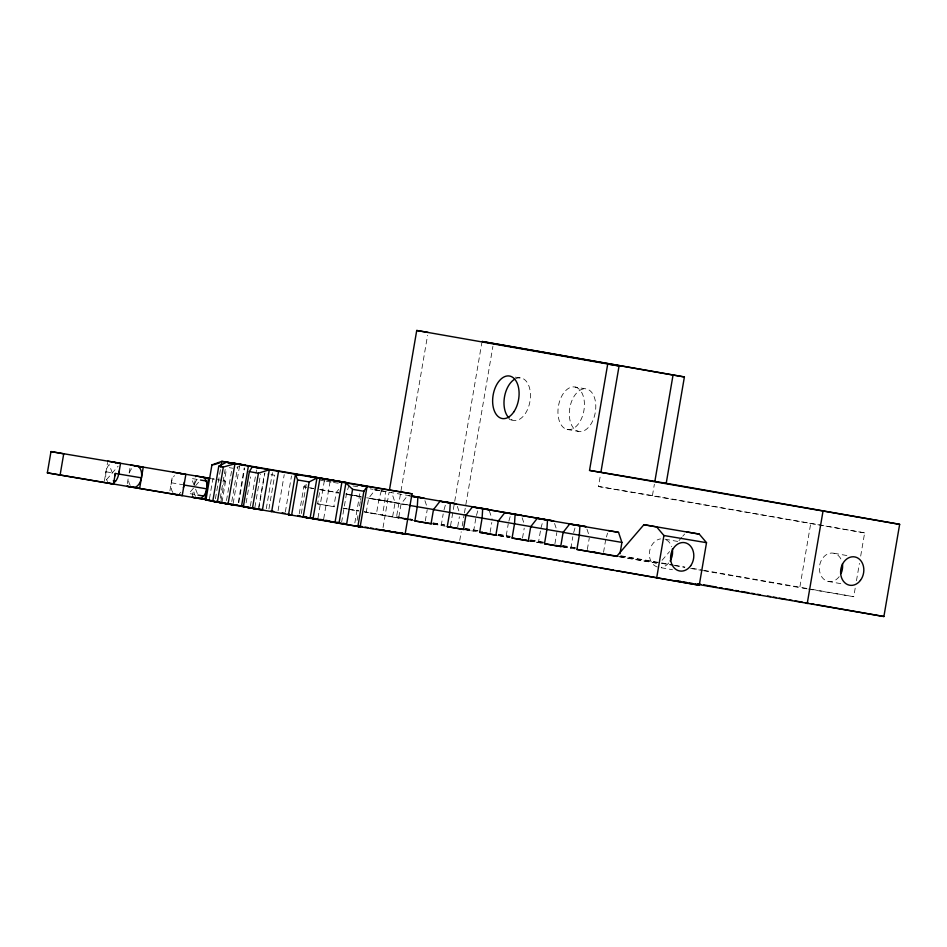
<?xml version="1.0" encoding="UTF-8"?>
<svg xmlns="http://www.w3.org/2000/svg" width="947" height="947" viewBox="0 0 947 947"><rect width="100%" height="100%" fill="white"/><g stroke="black" fill="none" stroke-linecap="round" stroke-linejoin="round"><path stroke-width="0.71" stroke-dasharray="4.74 3.55" d="M104.383 481.088L107.567 462.479M127.324 483.586L128.461 476.933M129.147 472.944L130.284 466.303M169.927 490.759L172.662 474.802M192.205 497.234L193.567 489.256M194.242 485.266L195.84 475.962M209.488 498.678L212.874 478.827L221.361 480.318M215.419 498.809L220.592 468.564M220.237 498.252L225.161 469.44M221.006 500.927L226.522 468.647M221.977 502.336L225.611 481.064L222.782 480.567L225.611 481.064M226.499 500.525L231.92 468.836M231.79 501.531L237.697 466.966M233.187 503.413L239.591 465.96M238.301 502.478L244.208 467.901M238.81 502.656L244.717 468.09M246.137 502.833L250.576 476.909M250.363 506.053L256.53 470.032M254.909 507.261L260.567 474.127M258.732 507.237L264.497 473.547M258.756 508.87L264.911 472.849M266.273 508.717L272.428 472.695M268.948 508.953L274.701 475.276L267.409 474.045M278.075 510.646L284.23 474.636M285.343 511.936L291.498 475.915M299.228 513.783L303.845 486.841L306.295 483.704M301.264 513.546L306.449 483.23M338.695 489.398L336.244 492.535L333.829 506.716L317.624 503.863L320.039 489.682L338.505 492.795M317.979 517.962L324.395 480.437M323.708 518.802L330.124 481.277M341.595 522.365L346.448 494.003L348.638 486.261M354.841 522.91L360.014 492.665M357.114 520.365L358.108 514.6M359.588 505.958L360.322 501.638M360.57 500.194L361.056 497.305M381.416 490.676L378.847 499.708L376.433 513.89L364.275 511.747M383.038 527.574L388.98 492.795M408.832 519.583L392.638 516.731L395.053 502.549L391.667 492.476M396.568 516.754L408.24 518.719L396.568 516.754L427.594 335.297M405.742 519.299L398.64 518.104L401.066 503.922L407.601 495.565L410.169 496.015M425.286 521.004L427.227 509.664M432.732 523.845L441.243 525.277L443.184 513.925M450.535 525.834L481.798 342.932M457.697 526.71L459.39 516.778M459.721 540.477L461.213 531.788M462.195 525.987L464.184 514.399M464.432 512.943L492.913 346.282M465.131 529.539L473.654 530.971L475.832 518.21M490.108 532.403L491.801 522.472M498.962 535.469L506.065 536.665L508.243 523.904M522.507 538.097L524.212 528.166M540.417 531.018L538.476 542.359L530.367 540.938M554.918 543.791L556.86 532.451M562.364 546.62L570.887 548.053L572.828 536.712M587.329 549.485L589.271 538.145M860.681 556.078L864.647 532.877L598.468 486.498L600.41 475.157M603.535 552.338L605.713 539.577M864.647 532.877L652.436 495.577L654.377 484.237M807.069 588.845L799.777 587.614L810.679 523.798M808.525 589.081L853.732 596.693L855.472 586.536M856.467 580.736L859.438 563.335M444.036 509.806L445.492 504.644M476.448 515.499L477.904 510.338M508.859 521.193L510.315 516.032M540.903 528.177L543.093 520.436M573.669 532.581L575.504 526.141M606.447 536.996L607.548 533.125M379.487 490.593L375.19 489.871L368.655 498.229L366.229 512.41L413.685 520.519M106.549 479.632L118.126 466.173M195.674 485.645L198.562 482.272M662.06 560.304L669.588 551.556M678.987 540.607L681.816 537.328M682.751 536.239L684.634 534.049M236.963 467.202L239.544 466.48M229.292 467.664L233.092 468.292M515.263 377.143L522.365 378.338M575.243 387.074A21.58 12.927 -80.4 0 1 580.073 421.403A21.58 12.927 -80.4 0 1 558.233 416.313A21.58 12.927 -80.4 0 1 575.243 387.074L586.595 388.992A21.58 12.927 -80.4 0 1 591.437 423.321A21.58 12.927 -80.4 0 1 569.597 418.231A21.58 12.927 -80.4 0 1 586.595 388.992M509.237 419.557L512.078 420.03M567.123 429.453L578.487 431.358M598.468 486.498L652.436 495.577M320.642 480.283L324.928 481.005M326.36 481.242L332.077 482.212M333.51 482.449L339.239 483.408M353.042 485.977L358.771 486.936M370.218 488.865L373.071 489.35M374.503 489.587L380.232 490.546M381.665 490.795L387.382 491.753M380.919 490.83L409.779 495.766M313.777 488.51L303.845 486.841L309.243 487.788M319.459 489.469L337.925 492.57M345.608 493.991L349.869 494.701M351.29 494.938L361.233 496.619M339.085 493.008L336.244 492.535L338.955 493.008M346.188 494.204L351.87 495.163M360.973 496.82L345.702 494.192M366.655 497.767L395.053 502.549L378.847 499.708M408.417 504.917L368.655 498.229L409.009 505.142M211.406 478.673L214.247 479.158M197.165 479.407L191.483 478.448L194.703 486.758L188.915 493.494L194.597 494.452M409.696 518.968L412.62 519.453M433.039 522.886L444.699 524.851M317.624 503.863L334.658 506.74M343.181 508.172L347.442 508.882M348.863 509.131L358.806 510.8M343.761 508.385L346.602 508.87M348.023 509.107L358.546 511.001M364.228 511.948L392.638 516.731M407.163 519.536L412.845 520.495M433.312 524.058L445.256 526.189M463.462 529.503L478.495 531.906M498.134 535.457L509.486 537.363M498.714 535.671L510.078 537.588M529.953 540.926L543.318 543.294M528.284 540.891L543.898 543.519M562.116 546.821L575.729 549M619.468 556.895L656.389 563.11M105.969 471.784L113.072 472.979M171.3 482.781L182.653 484.686M834.035 553.273L848.181 555.771M664.995 539.198L677.721 541.435M375.19 489.871L385.453 491.671L384.861 501.081L382.434 515.263L398.64 518.104M346.448 494.003L349.147 494.476M354.545 495.435L362.642 496.855M310.592 488.025L313.291 488.498M401.066 503.922L407.826 505.118M827.962 581.399L843.528 584.133M465.095 528.39L482.556 531.468M498.572 534.274L510.22 536.322M530.592 539.908L543.696 542.205M562.613 545.531L575.717 547.84M620.841 555.771L660.142 562.672M661.598 562.932L673.246 564.968M674.702 565.229L684.882 567.016M692.162 568.295L702.354 570.094M703.81 570.343L810.064 589.022M811.52 589.271L853.732 596.693M409.672 519.063L412.584 519.572M432.968 523.146L444.605 525.194M464.989 528.781L478.081 531.078M498.465 534.664L510.113 536.712M530.486 540.287L543.59 542.595M562.506 545.922L575.61 548.218M620.735 556.149L660.035 563.063M661.491 563.311L673.139 565.359M674.595 565.619L684.776 567.407M690.6 568.425L702.248 570.473M703.704 570.733L799.777 587.614M433.146 523.857L441.243 525.277M465.557 529.551L473.654 530.971M497.968 535.244L506.065 536.665M562.778 546.632L570.887 548.053M619.504 556.599L656.401 563.086M350.035 509.569L358.132 510.989M661.195 567.738L672.512 569.727M195.627 489.137L197.461 493.884M112.338 472.908L109.118 464.586A10.796 6.463 -80.4 0 0 107.579 481.561M586.974 529.172L589.093 535.469M554.563 523.478L556.256 528.509M522.152 517.772L523.845 522.815M489.327 510.824L492.286 519.643M457.342 506.385L459.875 513.937M424.931 500.691L427.038 506.988M515.57 378.741A21.58 12.927 -80.4 0 1 530.131 400.285A21.58 12.927 -80.4 0 1 510.031 418.882M839.184 576.676A14.383 11.518 -80 0 1 822.079 577.315A14.383 11.518 -80 0 1 824.352 556.256A14.383 11.518 -80 0 1 841.066 559.286M180.877 492.203A10.796 6.463 -80.4 0 1 179.267 493.671M172.91 492.547A10.796 6.463 -80.4 0 1 174.449 475.583M195.627 496.37A10.796 6.463 -80.4 0 1 193.768 489.386M194.703 483.881A10.796 6.463 -80.4 0 1 198.775 477.951M130.307 485.373A10.796 6.463 -80.4 0 1 128.437 478.401M129.384 472.896A10.796 6.463 -80.4 0 1 131.846 468.41M666.416 539.979A14.383 11.518 -80 0 1 671.743 546.739M668.748 562.956A14.383 11.518 -80 0 1 661.385 567.312M657.396 567.004A14.383 11.518 -80 0 1 649.464 552.196A14.383 11.518 -80 0 1 660.556 538.879"/><path stroke-width="1.42" d="M482.686 508.764L482.094 518.163L479.667 532.344L495.873 535.197L498.3 521.016L504.834 512.647L553.723 520.957L472.423 506.953L465.888 515.322L463.462 529.503L447.256 526.65L449.683 512.469L450.275 503.058L440.012 501.259L433.477 509.616L431.051 523.798L414.845 520.957L417.272 506.775L417.864 497.364L411.448 496.24M515.097 514.458L514.505 523.857L512.078 538.038L528.284 540.891L530.711 526.71L537.245 518.352L586.134 526.65L575.871 524.851M133.243 487.362L47.35 472.861L50.984 451.589L210.033 478.353M60.087 475.098L63.721 453.826L50.984 451.589M135.172 466.161A10.796 6.463 -80.4 0 1 141.423 477.844L115.297 473.453L113.474 484.083L47.35 472.861M118.706 474.021L120.518 463.391L107.792 461.153M198.562 498.359L139.611 488.486L143.246 467.214L130.508 464.977M213.454 500.904L204.931 499.471L208.565 478.199L195.84 475.962M255.903 508.456L205.925 499.98L211.927 464.894L221.823 461.355L245.214 465.202M212.779 501.306L218.769 466.22L226.392 462.243L261.561 468.363L252.293 466.824L249.357 471.618L243.355 506.704L254.66 508.705L212.779 501.306L228.061 504.112L234.951 463.77L226.392 462.243M220.84 467.12L221.823 461.355L239.828 464.515M217.36 502.135L223.35 467.049L234.951 463.77M241.497 506.385L248.398 466.054M243.355 506.704L262.39 510.113L269.291 469.783L258.448 473.192L252.447 508.279L291.498 515.085L288.539 514.623L295.428 474.293L298.388 474.743L252.293 466.824M271.659 511.652L278.548 471.322M297.642 479.963L291.64 515.05L288.539 514.623L360.156 526.863L367.045 486.521L361.245 485.456L412.004 493.825L405.115 534.155L339.014 523.265L345.915 482.934L295.428 474.293L297.642 479.963L309.16 481.94L316.961 477.986L310.071 518.329L303.17 517.026L309.16 481.94M313.031 518.778L319.92 478.436M335.001 522.531L341.891 482.201M346.566 524.437L352.568 489.35L345.915 482.934L367.045 486.521L363.885 491.28L357.883 526.366L360.156 526.863L356.131 526.118M389.477 489.895L416.727 330.479L428.091 332.397M619.977 553.77L621.919 542.418L618.533 532.344L569.644 524.046L563.11 532.403L560.695 546.585L544.489 543.732L546.904 529.551L547.508 520.152L537.245 518.352M695.287 583.944L883.894 616.521L899.65 524.33L589.531 470.41L607.714 364.05L619.078 365.956L600.895 472.316M393.49 531.812L699.253 585.222L706.521 542.678L699.253 534.096L643.913 524.697L616.627 556.422L576.901 549.438L579.315 535.256L579.907 525.845L569.644 524.046M654.862 481.396L673.045 375.036L482.047 341.476L684.397 376.953L666.215 483.313L899.65 524.33M656.65 578.061L663.918 535.517L656.65 526.934L643.913 524.697M807.211 603.618L822.967 511.439M214.247 464.598L219.621 462.882M211.927 464.894L212.897 465.024M205.925 499.98L216.756 501.922L214.933 501.697M244.705 465.024L232.903 463.071L412.004 493.825M224.557 502.964L220.769 502.336L223.385 502.869M673.045 375.036L684.397 376.953M589.531 470.41L666.215 483.313M663.918 535.517L706.521 542.678M410.962 495.885L424.078 498.169L413.815 496.37M411.898 496.287L456.49 503.863L446.226 502.064M440.012 501.259L488.901 509.557L478.637 507.758M472.423 506.953L521.312 515.263M434.318 509.64L409.175 505.355M466.717 515.334L433.477 509.616M499.128 521.028L465.888 515.322M531.539 526.733L498.3 521.016M563.95 532.427L530.711 526.71M621.919 542.418L563.11 532.403M200.492 480.034L206.174 480.993M414.845 520.957L431.891 523.821M448.097 526.674L450.938 527.148M447.256 526.65L464.302 529.515M485.598 533.102L488.439 533.575M479.667 532.344L496.713 535.209M518.009 538.796L520.85 539.281M512.078 538.038L529.113 540.915M544.489 543.732L561.524 546.608M576.901 549.438L618.083 556.363M184.026 485.018L206.754 488.841A10.796 6.463 -80.4 0 0 200.492 477.158M113.285 480.839L115.558 481.218M197.923 495.08L203.605 496.027M209.24 500.099L192.205 497.234L204.931 499.471M258.791 508.941L261.692 509.427M322.051 520.01L302.188 516.671L339.002 522.993L324.88 520.495M352.568 489.35L363.885 491.28M271.02 510.942L273.742 511.404M288.172 513.925L289.06 514.067M219.491 502.573L232.938 504.858L229.47 504.183M297.678 515.535L300.542 516.02M303.419 516.517L306.283 517.003M314.759 518.447L317.529 518.92M320.311 519.394L323.081 519.867M325.863 520.341L328.633 520.814M337.073 522.27L339.926 522.756M342.778 523.241L345.631 523.738M249.357 471.618L258.448 473.192M359.635 526.153L362.37 526.627M365.092 527.1L367.815 527.562M370.549 528.035L373.272 528.509M376.089 529.006L405.115 534.155M416.727 330.479L619.078 365.956M686.516 531.859L699.253 534.096M608.27 530.545L618.533 532.344M173.112 472.139L185.849 474.376L182.215 495.648L126.874 486.249L139.611 488.486M523.62 539.754L526.319 540.228M556.031 545.448L558.73 545.922M593.84 552.089L596.539 552.563M697.844 583.826L700.756 584.335M703.657 584.844L716.737 587.14M719.649 587.649L722.561 588.158M725.461 588.679L732.729 589.945M735.641 590.466L738.542 590.975M741.454 591.484L748.722 592.763M751.622 593.272L754.534 593.781M757.434 594.29L760.346 594.799M767.615 596.077L770.527 596.586M773.427 597.107L776.339 597.616M779.239 598.125L786.507 599.404M789.419 599.913L792.319 600.422M795.231 600.931L802.5 602.209M805.4 602.718L808.312 603.239M811.224 603.748L814.124 604.257M817.036 604.766L883.894 616.521M677.851 580.878L680.751 581.387M683.663 581.896L686.563 582.417M689.475 582.926L692.387 583.435M399.752 532.593L402.653 533.102M405.565 533.611L559.677 560.695M562.589 561.204L597.486 567.336M600.386 567.845L613.478 570.153M616.379 570.662L699.253 585.222M381.866 529.764L384.766 530.273M387.678 530.793L390.59 531.303M282.194 512.86L285.094 513.381M218.769 466.22L223.35 467.049M227.091 503.378L229.766 503.875M232.453 504.372L237.815 505.355M509.095 418.089A21.58 12.927 -80.4 0 1 504.313 398.095A21.58 12.927 -80.4 0 1 514.434 379.356M842.439 563.82A14.383 11.518 -80 0 1 841.043 573.562M177.776 473.334A10.796 6.463 -80.4 0 1 181.066 473.914M184.286 482.224A10.796 6.463 -80.4 0 1 183.339 487.729M177.551 494.452A10.796 6.463 -80.4 0 1 174.26 493.884M141.423 477.844A10.796 6.463 -80.4 0 1 131.657 486.711M206.754 488.841A10.796 6.463 -80.4 0 1 196.976 497.708M112.444 462.337A10.796 6.463 -80.4 0 1 115.747 462.917M118.955 471.227A10.796 6.463 -80.4 0 1 113.948 482.674M112.231 483.467A10.796 6.463 -80.4 0 1 108.929 482.887M115.297 473.453A10.796 6.463 -80.4 0 1 114.611 476.163M108.822 482.899A10.796 6.463 -80.4 0 1 107.118 482.97M672.334 549.047A14.383 11.518 -80 0 1 670.133 561.015M330.373 479.833L307.68 476.01L347.336 482.816L330.373 479.833M219.136 501.863L216.295 501.389L219.148 501.839M513.854 411.838A21.58 12.927 -80.4 0 0 511.001 376.433A21.58 12.927 -80.4 0 0 492.724 403.552A21.58 12.927 -80.4 0 0 513.854 411.838M860.409 580.416A14.383 11.518 -80 0 0 855.248 557.014A14.383 11.518 -80 0 0 840.983 575.776A14.383 11.518 -80 0 0 860.409 580.416M690.694 565.75A14.383 11.518 -80 0 0 684.799 542.678A14.383 11.518 -80 0 0 671.092 562.045A14.383 11.518 -80 0 0 690.694 565.75"/></g></svg>
